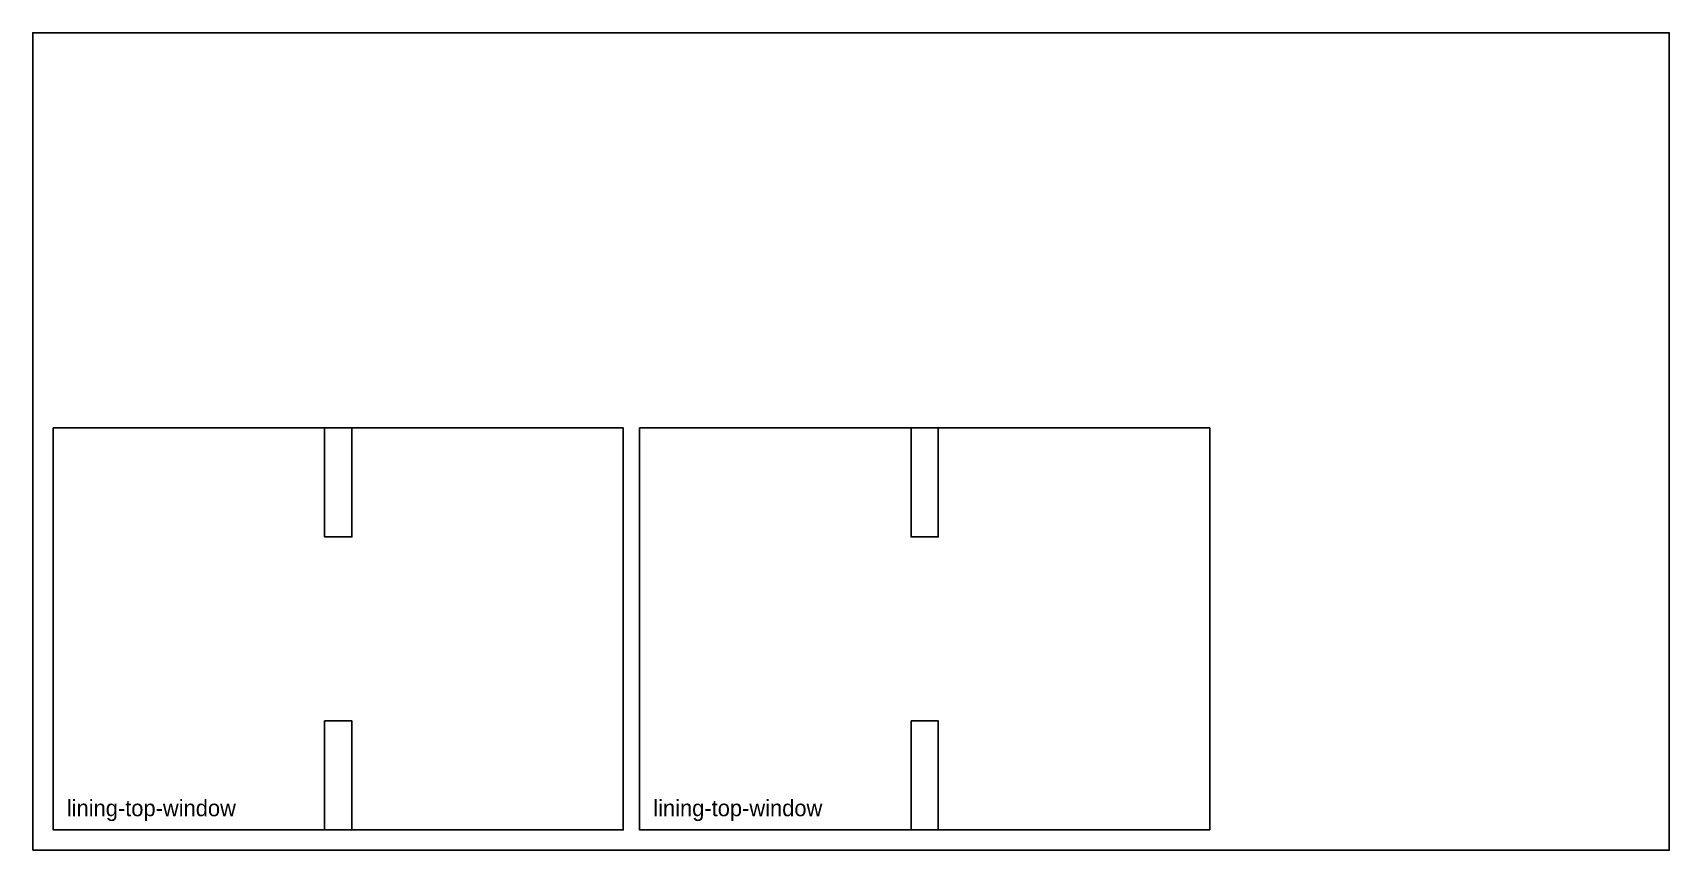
# Model space of a CAD drawing. Header units: millimetres. Extents: x 0 to 1200, y 0 to 600.
import ezdxf

# ---------------------------------------------------------------- set-up
doc = ezdxf.new("R2010")
doc.units = ezdxf.units.MM
doc.layers.add('CUT_OUTSIDE', color=1, linetype='Continuous')
doc.layers.add('POCKET_59.5MM', color=3, linetype='Continuous')

msp = doc.modelspace()

# ---------------------------------------------------------------- linework, layer by layer
at = {"layer": 'CUT_OUTSIDE'}
for points in [[(15, 310), (15, 15), (433, 15), (433, 310), (15, 310)], [(445, 310), (445, 15), (863, 15), (863, 310), (445, 310)]]:
    msp.add_lwpolyline(points, close=True, dxfattribs=at)
at = {"layer": 'POCKET_59.5MM'}
for points in [[(214, 310), (214, 230), (234, 230), (234, 310), (214, 310)], [(644, 310), (644, 230), (664, 230), (664, 310), (644, 310)], [(214, 95), (214, 15), (234, 15), (234, 95), (214, 95)], [(644, 95), (644, 15), (664, 15), (664, 95), (644, 95)]]:
    msp.add_lwpolyline(points, close=True, dxfattribs=at)
at = {"layer": 'SHEET_EDGE'}
msp.add_lwpolyline([(0, 0), (1200, 0), (1200, 600), (0, 600)], close=True, dxfattribs=at)

# ---------------------------------------------------------------- texts
at = {"layer": 'NOTES'}
for p in [(25, 25), (455, 25)]:
    msp.add_text('lining-top-window', height=12, dxfattribs=at).set_placement(p)

doc.saveas('drawing.dxf')
